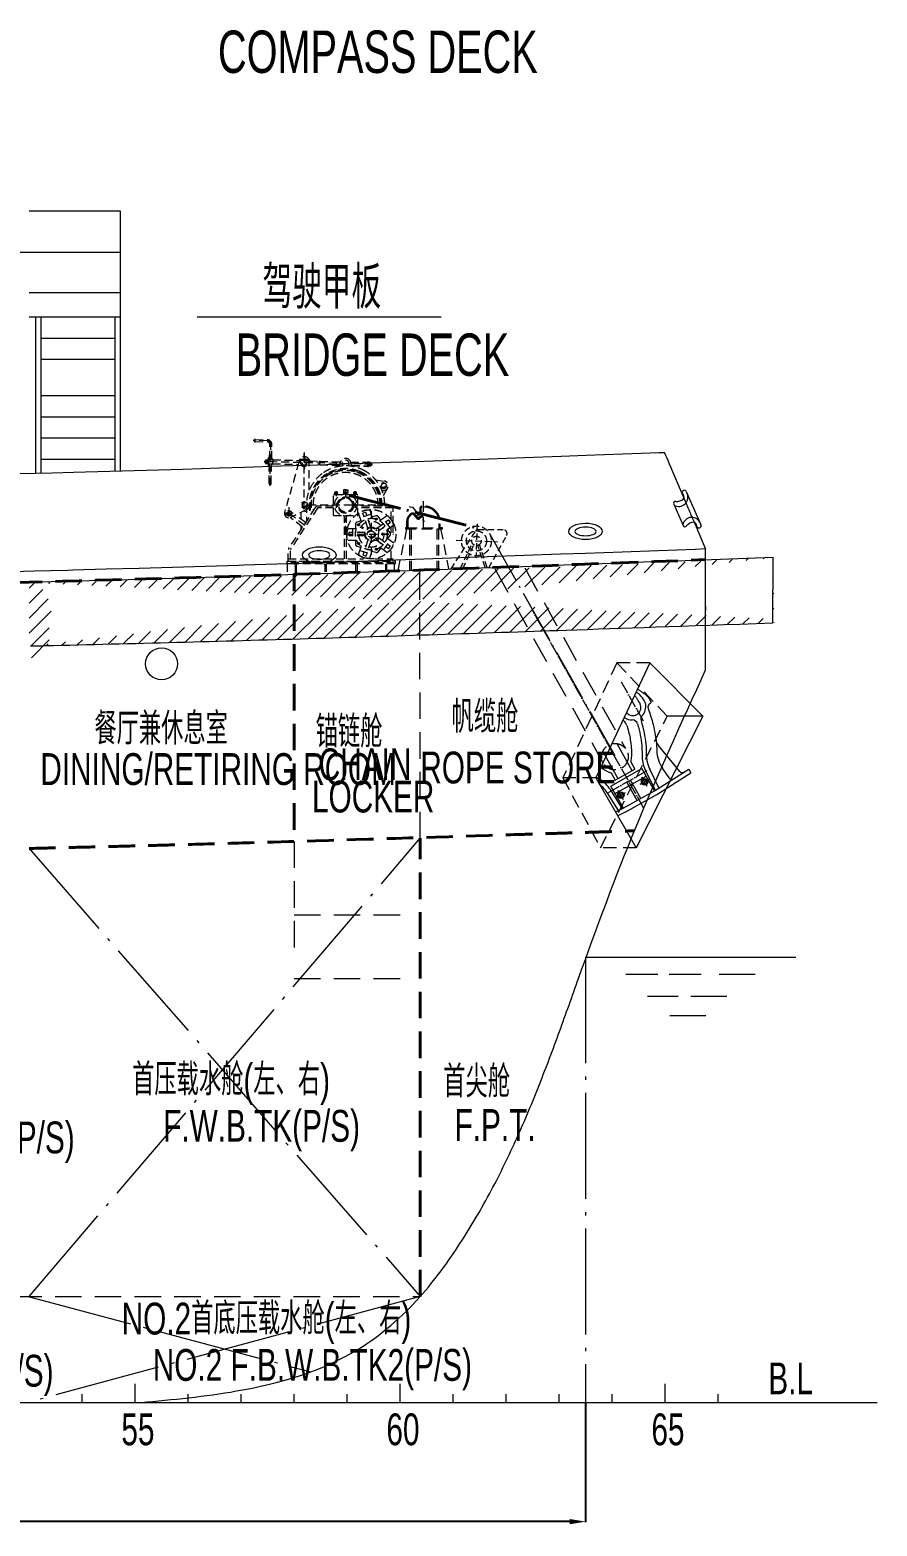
# Model space of a CAD drawing. Extents: x -550205 to -490805, y -239464 to -155364.
# Drawn here: x -510165 to -502173, y -180543 to -166427 of the extents above; entities that cross this region are included whole.
import ezdxf

# ---------------------------------------------------------------- set-up
doc = ezdxf.new("R2010")
doc.units = 0
doc.header["$LTSCALE"] = 500
doc.header["$MEASUREMENT"] = 0
doc.header["$PDMODE"] = 3
for name, pattern in [('ACAD_ISO04W100', [30, 24, -3, 0, -3]), ('点划线 ____ _ ____ _ ____ _ ____ _ ____ _ ____', [2.56, 2, -0.25, 0.06, -0.25]), ('虚线 __ __ __ __ __ __ __ __ __ __ __ __ __ _', [0.75, 0.5, -0.25])]:
    doc.linetypes.add(name, pattern=pattern)
doc.layers.get('0').update_dxf_attribs({"linetype": 'CONTINUOUS', "lineweight": 20})
doc.layers.get('Defpoints').update_dxf_attribs({"linetype": 'CONTINUOUS', "lineweight": 20})
for name, color, linetype, lineweight in [('2中心线', 1, 'ACAD_ISO04W100', 15), ('点划线', 5, '点划线 ____ _ ____ _ ____ _ ____ _ ____ _ ____', 20), ('粗点划线', 4, '点划线 ____ _ ____ _ ____ _ ____ _ ____ _ ____', 40), ('粗虚线', 30, '虚线 __ __ __ __ __ __ __ __ __ __ __ __ __ _', 40), ('细实线', 7, 'CONTINUOUS', 20), ('虚线', 1, '虚线 __ __ __ __ __ __ __ __ __ __ __ __ __ _', 20)]:
    doc.layers.add(name, color=color, linetype=linetype, lineweight=lineweight)
doc.styles.add('PC_TEXTSTYLE', font='romans.shx', dxfattribs={"width": 0.8, "bigfont": 'hzfs.shx'})
doc.styles.get("Standard").update_dxf_attribs({"font": 'romans.shx', "width": 1.2, "height": 150, "bigfont": 'gbcbig.shx'})
doc.styles.add('中英混排2', font='romany.shx', dxfattribs={"width": 0.7, "height": 300, "bigfont": 'hztxt.shx'})
doc.dimstyles.new('1111111', dxfattribs={"dimtxt": 75, "dimasz": 100, "dimexe": 50, "dimexo": 50, "dimgap": 30, "dimtad": 1, "dimdec": 0, "dimdsep": 46, "dimtxsty": 'STANDARD', "dimcen": 2.5, "dimadec": 0, "dimazin": 0, "dimtfac": 1, "dimtdec": 0, "dimtmove": 0, "dimatfit": 3, "dimfxl": 1, "dimarcsym": 0})

# ---------------------------------------------------------------- blocks, each defined once
blk = doc.blocks.new('A$C42756EA6')
at = {"color": 0, "lineweight": 20}
for p, q in [((0, 0), (3097, 0)), ((593, -250), (1063, -250)), ((1231, -250), (1702, -250)), ((1968, -250), (2499, -250)), ((912, -573), (1363, -573)), ((1553, -573), (2084, -573)), ((1242, -858), (1773, -858))]:
    blk.add_line(p, q, dxfattribs=at)
blk = doc.blocks.new('35')
at = {"layer": '虚线', "color": 0, "ltscale": 0.3}
for p, q in [((-747, 1160), (-879, 1163)), ((-860, 1145), (-860, 1179)), ((-860, 1172), (-747, 1170)), ((-860, 1152), (-747, 1150)), ((-738, 998), (-739, 928)), ((-735, 998), (-738, 998)), ((-735, 998), (-736, 928)), ((-725, 991), (-723, 1125)), ((-720, 736), (-713, 1124)), ((-705, 990), (-703, 1124)), ((-436, 990), (-437, 954)), ((-436, 980), (-436, 990)), ((-436, 990), (-356, 987)), ((-402, 992), (-402, 989)), ((-402, 992), (-396, 991)), ((-402, 989), (-396, 989)), ((-396, 989), (-401, 989)), ((-400, 994), (-400, 988)), ((-400, 989), (-400, 983)), ((-400, 989), (-400, 982)), ((-398, 998), (-399, 996)), ((-399, 996), (-396, 996)), ((-399, 992), (-399, 989)), ((-398, 514), (-398, 1068)), ((-398, 1050), (-398, 892)), ((-398, 1049), (-398, 891)), ((-398, 998), (-396, 998)), ((-398, 998), (-396, 998)), ((-396, 998), (-398, 949)), ((-393, 998), (-396, 998)), ((-393, 998), (-396, 998)), ((-396, 998), (-396, 982)), ((-396, 998), (-396, 982)), ((-393, 996), (-396, 996)), ((-390, 991), (-396, 991)), ((-390, 989), (-396, 989)), ((-396, 989), (-391, 989)), ((-393, 998), (-393, 996)), ((-393, 991), (-393, 989)), ((-393, 989), (-393, 982)), ((-392, 989), (-390, 989)), ((-392, 989), (-392, 983)), ((-390, 991), (-390, 989)), ((-390, 989), (-390, 989)), ((247, 938), (-776, 963)), ((-767, 974), (-768, 954)), ((-768, 955), (-763, 955)), ((-768, 954), (-763, 954)), ((-767, 974), (-762, 974)), ((-767, 972), (-762, 972)), ((-762, 964), (-763, 951)), ((-762, 964), (-762, 976)), ((-761, 980), (-745, 980)), ((-761, 972), (-745, 971)), ((-761, 955), (-745, 955)), ((-761, 947), (-745, 947)), ((-685, 962), (-746, 963)), ((-743, 979), (-744, 963)), ((-744, 963), (-743, 976)), ((-744, 963), (-739, 966)), ((-744, 963), (-744, 951)), ((-744, 948), (-744, 963)), ((-739, 963), (-744, 960)), ((-739, 948), (-744, 948)), ((-738, 978), (-743, 979)), ((-739, 963), (-738, 978)), ((-739, 963), (-739, 948)), ((-736, 928), (-739, 928)), ((-736, 938), (-735, 988)), ((-736, 938), (-729, 938)), ((-735, 988), (-728, 988)), ((-730, 757), (-726, 935)), ((-710, 757), (-706, 934)), ((-696, 937), (-703, 937)), ((-695, 987), (-702, 987)), ((-695, 987), (-696, 937)), ((-696, 943), (-454, 938)), ((-695, 981), (-443, 975)), ((-449, 954), (-483, 835)), ((-318, 954), (-476, 954)), ((-318, 954), (-476, 954)), ((-443, 976), (-444, 954)), ((-443, 976), (-357, 972)), ((-400, 979), (-436, 980)), ((-436, 980), (-365, 978)), ((-417, 935), (-414, 939)), ((-400, 983), (-401, 979)), ((-400, 988), (-400, 986)), ((-400, 988), (-400, 986)), ((-400, 987), (-400, 986)), ((-400, 982), (-400, 983)), ((-400, 983), (-396, 983)), ((-400, 982), (-396, 982)), ((-400, 982), (-400, 979)), ((-399, 979), (-399, 974)), ((-392, 983), (-396, 983)), ((-393, 982), (-396, 982)), ((-395, 979), (-395, 974)), ((-365, 978), (-394, 979)), ((-393, 987), (-393, 986)), ((-392, 983), (-393, 982)), ((-392, 983), (-393, 979)), ((-393, 982), (-393, 979)), ((-392, 986), (-392, 988)), ((-392, 988), (-392, 986)), ((-374, 940), (-378, 942)), ((-364, 983), (-365, 978)), ((-364, 983), (-365, 978)), ((-356, 982), (-364, 983)), ((-364, 983), (-356, 982)), ((-364, 982), (-356, 981)), ((-356, 987), (-357, 953)), ((-356, 987), (-356, 982)), ((-356, 980), (-348, 980)), ((-350, 695), (-350, 953)), ((-350, 933), (-257, 931)), ((-348, 980), (-349, 953)), ((-348, 971), (-256, 969)), ((-257, 931), (-256, 950)), ((-250, 936), (-257, 936)), ((-256, 969), (-256, 950)), ((-249, 964), (-256, 964)), ((-249, 968), (-250, 953)), ((-250, 932), (-250, 953)), ((-250, 935), (-64, 931)), ((-250, 932), (-65, 927)), ((-249, 968), (-54, 963)), ((-249, 964), (-55, 960)), ((-67, 919), (-56, 959)), ((40, 961), (201, 957)), ((52, 919), (41, 959)), ((41, 957), (200, 953)), ((50, 928), (200, 924)), ((51, 925), (200, 921)), ((201, 962), (200, 916)), ((208, 916), (200, 916)), ((209, 962), (201, 962)), ((206, 939), (215, 939)), ((208, 916), (209, 962)), ((208, 939), (209, 954)), ((213, 939), (208, 942)), ((208, 939), (208, 923)), ((208, 939), (213, 936)), ((208, 923), (213, 923)), ((209, 954), (214, 954)), ((214, 954), (213, 939)), ((213, 939), (213, 951)), ((213, 939), (213, 926)), ((213, 923), (213, 939)), ((230, 930), (214, 930)), ((230, 922), (214, 922)), ((231, 955), (215, 955)), ((231, 946), (215, 947)), ((232, 938), (232, 951)), ((238, 948), (232, 948)), ((238, 947), (232, 947)), ((232, 938), (232, 926)), ((238, 929), (232, 930)), ((238, 928), (232, 928)), ((238, 948), (238, 928)), ((-483, 835), (-583, 488)), ((277, 791), (355, 780)), ((332, 722), (335, 724)), ((344, 757), (345, 753)), ((346, 757), (346, 753)), ((349, 717), (349, 717)), ((352, 757), (351, 753)), ((351, 645), (389, 715)), ((354, 757), (353, 753)), ((368, 726), (365, 728)), ((-404, 576), (-403, 571)), ((-401, 577), (-401, 572)), ((-394, 577), (-395, 572)), ((-391, 576), (-392, 571)), ((-122, 654), (107, 654)), ((-122, 454), (-122, 654)), ((-112, 656), (-112, 654)), ((-98, 656), (-112, 656)), ((-112, 656), (-112, 654)), ((-98, 656), (-112, 656)), ((-98, 656), (-112, 656)), ((-98, 656), (-112, 656)), ((-112, 656), (-112, 654)), ((-112, 656), (-112, 654)), ((-112, 654), (-98, 654)), ((-112, 654), (-98, 654)), ((-112, 654), (-98, 654)), ((-112, 654), (-98, 654)), ((-110, 661), (-110, 674)), ((-110, 661), (-110, 674)), ((-109, 660), (-109, 656)), ((-109, 660), (-109, 656)), ((-98, 660), (-109, 660)), ((-109, 660), (-109, 656)), ((-98, 660), (-109, 660)), ((-109, 660), (-109, 656)), ((-98, 660), (-109, 660)), ((-98, 660), (-109, 660)), ((-109, 656), (-98, 656)), ((-109, 656), (-98, 656)), ((-109, 656), (-98, 656)), ((-109, 656), (-98, 656)), ((-98, 675), (-107, 675)), ((-98, 660), (-107, 660)), ((-98, 660), (-107, 660)), ((-98, 675), (-106, 675)), ((-106, 656), (-106, 654)), ((-106, 656), (-106, 654)), ((-106, 656), (-106, 654)), ((-106, 656), (-106, 654)), ((-104, 679), (-105, 677)), ((-104, 679), (-105, 677)), ((-105, 675), (-105, 677)), ((-90, 677), (-105, 677)), ((-105, 675), (-105, 677)), ((-90, 677), (-105, 677)), ((-104, 675), (-104, 679)), ((-104, 675), (-104, 679)), ((-104, 679), (-91, 679)), ((-104, 679), (-91, 679)), ((-104, 661), (-104, 674)), ((-104, 661), (-104, 674)), ((-98, 660), (-100, 656)), ((-98, 660), (-100, 656)), ((-98, 660), (-100, 656)), ((-98, 660), (-100, 656)), ((-98, 686), (-98, 639)), ((-98, 675), (-88, 675)), ((-98, 675), (-88, 675)), ((-98, 662), (-98, 655)), ((-98, 662), (-98, 655)), ((-98, 662), (-98, 655)), ((-98, 662), (-98, 655)), ((-98, 656), (-95, 660)), ((-98, 656), (-95, 660)), ((-98, 660), (-86, 660)), ((-98, 656), (-95, 660)), ((-98, 660), (-86, 660)), ((-98, 656), (-95, 660)), ((-98, 660), (-88, 660)), ((-98, 660), (-88, 660)), ((-98, 660), (-86, 660)), ((-98, 660), (-86, 660)), ((-98, 658), (-98, 653)), ((-98, 658), (-98, 653)), ((-98, 658), (-98, 653)), ((-98, 658), (-98, 653)), ((-98, 656), (-83, 656)), ((-98, 656), (-83, 656)), ((-86, 656), (-98, 656)), ((-86, 656), (-98, 656)), ((-86, 656), (-98, 656)), ((-86, 656), (-98, 656)), ((-98, 656), (-83, 656)), ((-98, 656), (-83, 656)), ((-83, 654), (-98, 654)), ((-83, 654), (-98, 654)), ((-83, 654), (-98, 654)), ((-83, 654), (-98, 654)), ((-98, 574), (-98, 527)), ((-91, 679), (-90, 677)), ((-91, 675), (-91, 679)), ((-91, 679), (-90, 677)), ((-91, 675), (-91, 679)), ((-91, 661), (-91, 674)), ((-91, 661), (-91, 674)), ((-90, 675), (-90, 677)), ((-90, 675), (-90, 677)), ((-89, 656), (-89, 654)), ((-89, 656), (-89, 654)), ((-89, 656), (-89, 654)), ((-89, 656), (-89, 654)), ((-86, 660), (-86, 656)), ((-86, 660), (-86, 656)), ((-86, 660), (-86, 656)), ((-86, 660), (-86, 656)), ((-85, 661), (-85, 674)), ((-85, 661), (-85, 674)), ((-83, 656), (-83, 654)), ((-83, 656), (-83, 654)), ((-83, 656), (-83, 654)), ((-83, 656), (-83, 654)), ((-8, 697), (-27, 697)), ((-27, 697), (-27, 671)), ((-8, 697), (-27, 697)), ((-27, 697), (-27, 671)), ((-8, 693), (-27, 693)), ((-8, 693), (-27, 693)), ((-8, 676), (-27, 676)), ((-8, 676), (-27, 676)), ((-27, 671), (-16, 664)), ((-8, 671), (-27, 671)), ((-27, 671), (-16, 664)), ((-8, 671), (-27, 671)), ((-16, 664), (-16, 654)), ((-8, 664), (-16, 664)), ((-16, 664), (-16, 654)), ((-8, 664), (-16, 664)), ((-8, 704), (-8, 630)), ((-8, 704), (-8, 630)), ((-8, 697), (12, 697)), ((-8, 697), (12, 697)), ((-8, 697), (12, 697)), ((-8, 697), (12, 697)), ((-8, 693), (12, 693)), ((-8, 693), (12, 693)), ((-8, 693), (12, 693)), ((-8, 693), (12, 693)), ((-8, 676), (12, 676)), ((-8, 676), (12, 676)), ((-8, 671), (12, 671)), ((-8, 671), (12, 671)), ((-8, 664), (1, 664)), ((-8, 664), (1, 664)), ((12, 671), (1, 664)), ((12, 671), (1, 664)), ((1, 664), (1, 654)), ((1, 664), (1, 654)), ((12, 697), (12, 671)), ((12, 697), (12, 671)), ((68, 656), (68, 654)), ((82, 656), (68, 656)), ((68, 656), (68, 654)), ((82, 656), (68, 656)), ((82, 656), (68, 656)), ((82, 656), (68, 656)), ((68, 656), (68, 654)), ((68, 656), (68, 654)), ((68, 654), (82, 654)), ((68, 654), (82, 654)), ((68, 654), (82, 654)), ((68, 654), (82, 654)), ((70, 661), (70, 674)), ((70, 661), (70, 674)), ((71, 660), (71, 656)), ((71, 660), (71, 656)), ((82, 660), (71, 660)), ((71, 660), (71, 656)), ((82, 660), (71, 660)), ((71, 660), (71, 656)), ((82, 660), (71, 660)), ((82, 660), (71, 660)), ((71, 656), (82, 656)), ((71, 656), (82, 656)), ((71, 656), (82, 656)), ((71, 656), (82, 656)), ((82, 675), (73, 675)), ((82, 675), (73, 675)), ((82, 660), (73, 660)), ((82, 660), (73, 660)), ((74, 656), (74, 654)), ((74, 656), (74, 654)), ((74, 656), (74, 654)), ((74, 656), (74, 654)), ((76, 679), (75, 677)), ((76, 679), (75, 677)), ((75, 675), (75, 677)), ((75, 677), (90, 677)), ((75, 675), (75, 677)), ((75, 677), (90, 677)), ((89, 679), (76, 679)), ((89, 679), (76, 679)), ((76, 675), (76, 679)), ((76, 675), (76, 679)), ((76, 661), (76, 674)), ((76, 661), (76, 674)), ((82, 656), (80, 660)), ((82, 656), (80, 660)), ((82, 656), (80, 660)), ((82, 656), (80, 660)), ((82, 675), (92, 675)), ((82, 675), (91, 675)), ((82, 662), (82, 655)), ((82, 662), (82, 655)), ((82, 662), (82, 655)), ((82, 662), (82, 655)), ((82, 660), (85, 656)), ((82, 660), (85, 656)), ((82, 660), (94, 660)), ((82, 660), (85, 656)), ((82, 660), (94, 660)), ((82, 660), (85, 656)), ((82, 660), (94, 660)), ((82, 660), (94, 660)), ((82, 660), (92, 660)), ((82, 660), (92, 660)), ((82, 658), (82, 653)), ((82, 658), (82, 653)), ((82, 658), (82, 653)), ((82, 658), (82, 653)), ((94, 656), (82, 656)), ((94, 656), (82, 656)), ((82, 656), (97, 656)), ((82, 656), (97, 656)), ((94, 656), (82, 656)), ((94, 656), (82, 656)), ((82, 656), (97, 656)), ((82, 656), (97, 656)), ((97, 654), (82, 654)), ((97, 654), (82, 654)), ((97, 654), (82, 654)), ((97, 654), (82, 654)), ((82, 686), (82, 639)), ((82, 574), (82, 527)), ((89, 675), (89, 679)), ((89, 679), (90, 677)), ((89, 675), (89, 679)), ((89, 679), (90, 677)), ((89, 661), (89, 674)), ((89, 661), (89, 674)), ((90, 675), (90, 677)), ((90, 675), (90, 677)), ((91, 656), (91, 654)), ((91, 656), (91, 654)), ((91, 656), (91, 654)), ((91, 656), (91, 654)), ((94, 660), (94, 656)), ((94, 660), (94, 656)), ((94, 660), (94, 656)), ((94, 660), (94, 656)), ((95, 661), (95, 674)), ((95, 661), (95, 674)), ((97, 656), (97, 654)), ((97, 656), (97, 654)), ((97, 656), (97, 654)), ((97, 656), (97, 654)), ((107, 454), (107, 654)), ((-501, 476), (-590, 476)), ((-559, 466), (-555, 469)), ((-548, 494), (-547, 490)), ((-546, 494), (-545, 490)), ((-543, 533), (-543, 423)), ((-294, 531), (-543, 150)), ((-392, 361), (-543, 476)), ((-543, 461), (-543, 462)), ((-539, 494), (-540, 490)), ((-537, 494), (-538, 490)), ((-414, 346), (-531, 436)), ((-523, 470), (-529, 473)), ((-274, 525), (-526, 140)), ((-376, 511), (-524, 439)), ((-387, 388), (-480, 460)), ((-428, 420), (-428, 486)), ((-417, 540), (-413, 545)), ((-378, 489), (-407, 496)), ((389, 554), (-403, 554)), ((-374, 544), (-380, 549)), ((-378, 554), (-378, 403)), ((-122, 544), (-269, 544)), ((-122, 529), (-265, 529)), ((-120, 559), (-122, 557)), ((-122, 454), (107, 454)), ((-114, 559), (-120, 559)), ((-114, 559), (-112, 557)), ((-112, 554), (-112, 557)), ((-72, 554), (-112, 554)), ((-18, 48), (-18, 454)), ((-8, 283), (-8, 433)), ((-8, 283), (-8, 433)), ((2, 48), (2, 454)), ((98, 554), (58, 554)), ((100, 559), (98, 557)), ((98, 554), (98, 557)), ((100, 559), (106, 559)), ((106, 559), (107, 557)), ((442, 544), (107, 544)), ((442, 529), (107, 529)), ((115, 471), (150, 365)), ((232, 467), (128, 433)), ((184, 485), (156, 476)), ((202, 335), (156, 476)), ((230, 344), (184, 485)), ((220, 505), (255, 398)), ((235, 498), (235, 261)), ((235, 498), (235, 61)), ((278, 451), (241, 439)), ((278, 409), (285, 433)), ((381, 453), (290, 387)), ((325, 412), (302, 443)), ((413, 340), (349, 429)), ((362, 554), (362, 544)), ((422, 417), (422, 529)), ((442, 377), (442, 544)), ((-428, 326), (-428, 357)), ((16, 334), (128, 334)), ((172, 294), (24, 294)), ((24, 294), (24, 264)), ((56, 334), (56, 224)), ((85, 372), (85, 334)), ((137, 405), (101, 393)), ((125, 359), (105, 374)), ((146, 344), (158, 336)), ((148, 334), (156, 345)), ((267, 336), (303, 336)), ((288, 336), (398, 416)), ((303, 310), (416, 391)), ((303, 336), (303, 285)), ((303, 285), (303, 285)), ((339, 286), (339, 272)), ((446, 364), (355, 298)), ((412, 292), (389, 323)), ((416, 391), (398, 416)), ((422, 291), (422, 347)), ((442, 292), (442, 362)), ((-11, 279), (276, 279)), ((-11, 279), (443, 279)), ((16, 224), (128, 224)), ((172, 264), (24, 264)), ((85, 224), (85, 186)), ((101, 165), (137, 153)), ((125, 199), (105, 184)), ((115, 87), (150, 194)), ((202, 224), (156, 83)), ((230, 214), (184, 73)), ((220, 53), (255, 160)), ((267, 222), (303, 222)), ((278, 149), (285, 125)), ((288, 222), (398, 143)), ((381, 105), (290, 171)), ((299, 281), (299, 279)), ((299, 278), (299, 279)), ((302, 116), (325, 146)), ((303, 222), (303, 274)), ((303, 274), (303, 274)), ((303, 248), (416, 167)), ((346, 279), (332, 279)), ((349, 129), (413, 218)), ((446, 194), (355, 260)), ((372, 279), (397, 279)), ((389, 235), (412, 266)), ((398, 143), (416, 167)), ((442, 174), (442, 181)), ((-558, 23), (463, 23)), ((-558, 0), (-558, 23)), ((452, 13), (-558, 13)), ((-558, 13), (-558, 0)), ((-558, 0), (-558, -104)), ((-496, 0), (-558, 0)), ((-496, 0), (-558, 0)), ((-548, 33), (-557, 23)), ((-548, 23), (-548, 134)), ((-548, 48), (160, 48)), ((-548, 23), (171, 23)), ((-528, 48), (-528, 134)), ((0, 0), (-458, 0)), ((-398, 13), (-398, 0)), ((-212, 0), (-205, -8)), ((-205, 0), (-205, -88)), ((-190, 0), (-190, -88)), ((-182, 0), (-190, -8)), ((463, 0), (0, 0)), ((78, 0), (85, -8)), ((85, 0), (85, -76)), ((100, 0), (100, -75)), ((107, 0), (100, -8)), ((128, 125), (232, 91)), ((156, 83), (184, 73)), ((241, 119), (278, 108)), ((268, 48), (442, 48)), ((368, 0), (368, -64)), ((377, 0), (377, -63)), ((422, 48), (422, 141)), ((442, 23), (442, 48)), ((452, 0), (452, -60)), ((463, 0), (463, 24)), ((-482, -15), (-482, -101)), ((-474, -15), (-474, -100))]:
    blk.add_line(p, q, dxfattribs=at)
for centre, radius in [((349, 736), 28), ((349, 736), 18), ((-398, 554), 30.3), ((-398, 554), 18), ((-7, 554), 105), ((-8, 554), 77.5), ((-8, 554), 70), ((-8, 554), 65), ((-543, 476), 25.9), ((-543, 476), 14.4), ((235, 279), 232), ((235, 279), 150), ((282, 422), 8.5), ((282, 422), 6), ((114, 367), 8.5), ((114, 367), 6), ((152, 340), 4.8), ((235, 279), 38.1), ((235, 279), 30.4), ((339, 279), 4.8), ((385, 279), 8.5), ((385, 279), 6), ((114, 191), 8.5), ((114, 191), 6), ((282, 136), 8.5), ((282, 136), 6)]:
    blk.add_circle(centre, radius, dxfattribs=at)
for centre, radius, start, end in [((-860, 1162), 10, 88.9, 268.9), ((-748, 1125), 45, 358.9, 88.9), ((-748, 1125), 35, 358.9, 88.9), ((-748, 1125), 25, 358.9, 88.9), ((-728, 991), 3, 268.9, 358.9), ((-702, 990), 3, 178.9, 268.9), ((-396, 957), 52.3, 26.0525, 159.1062), ((-396, 996), 3.3, 166.1467, 200.2507), ((-402, 993), 3.3, 326.4905, 20.2507), ((-396, 996), 3.3, 335.3595, 9.4634), ((-390, 993), 3.3, 155.3595, 209.1196), ((-8, 944), 50.2, 16.8259, 163.1741), ((-756, 951), 6.75, 140.9825, 216.2006), ((-755, 976), 6.75, 140.9825, 216.2006), ((-737, 963), 24.9, 159.2667, 197.9163), ((-750, 976), 6.75, 320.9825, 36.2006), ((-768, 964), 24.9, 339.2667, 17.9163), ((-751, 951), 6.75, 320.9825, 36.2006), ((-717, 882), 59.2, 69.1683, 108.6317), ((-714, 1043), 59.2, 249.1683, 288.6317), ((-729, 935), 3, 358.9, 88.9), ((-703, 934), 3, 88.9, 178.9), ((-397, 954), 36, 178.5649, 358.5586), ((-397, 954), 22.5, 178.5667, 358.5567), ((-397, 955), 27.6, 225.1192, 260.4059), ((-401, 931), 3.94, 260.4059, 0), ((-393, 931), 3.94, 180, 279.5941), ((-397, 955), 27.6, 279.5941, 326.902), ((-8, 554), 370, 126.892, 180), ((-8, 554), 344, 120.2681, 195.6023), ((-8, 554), 336, 117.848, 194.3979), ((-8, 554), 326, 112.1309, 192.773), ((-8, 554), 307, 358.1334, 189.2407), ((-8, 554), 370, 60.1104, 126.892), ((-8, 554), 344, 67.0623, 119.6009), ((-8, 554), 336, 70.3315, 116.6616), ((-8, 554), 326, 74.8622, 110.7888), ((-8, 944), 32.5, 320.1133, 219.8867), ((-8, 554), 326, 358.2422, 74.9431), ((-8, 554), 336, 358.2945, 70.3315), ((-8, 554), 344, 358.3342, 67.0623), ((-8, 554), 370, 0, 60.1104), ((220, 951), 6.75, 141.1343, 216.3524), ((238, 938), 24.9, 159.4185, 198.0682), ((220, 926), 6.75, 141.1343, 216.3524), ((207, 939), 24.9, 339.4185, 18.0682), ((225, 926), 6.75, 321.1343, 36.3524), ((225, 951), 6.75, 321.1343, 36.3524), ((-720, 757), 10, 178.9, 358.9), ((349, 735), 21.5, 218.3926, 260.6693), ((349, 736), 45, 252.7399, 82.1326), ((349, 757), 5.1, 0, 180), ((346, 717), 3, 260.6693, 0), ((349, 757), 3.19, 358.8652, 181.1348), ((352, 717), 3, 180, 279.3307), ((349, 735), 21.5, 279.3307, 334.9434), ((-398, 576), 6.3, 0, 180), ((-398, 577), 3.94, 358.8652, 181.1348), ((-107, 670), 5.25, 52.3909, 127.6091), ((-107, 666), 5.25, 232.3909, 307.6091), ((-107, 666), 5.25, 232.3909, 307.6091), ((-98, 656), 19.4, 70.6752, 109.3248), ((-98, 656), 19.4, 70.6752, 109.3248), ((-98, 680), 19.4, 250.6752, 289.3248), ((-98, 680), 19.4, 250.6752, 289.3248), ((-88, 670), 5.25, 52.3909, 127.6091), ((-88, 670), 5.25, 52.3909, 127.6091), ((-88, 666), 5.25, 232.3909, 307.6091), ((-88, 666), 5.25, 232.3909, 307.6091), ((73, 670), 5.25, 52.3909, 127.6091), ((73, 670), 5.25, 52.3909, 127.6091), ((73, 666), 5.25, 232.3909, 307.6091), ((73, 666), 5.25, 232.3909, 307.6091), ((82, 656), 19.4, 70.6752, 109.3248), ((82, 656), 19.4, 70.6752, 109.3248), ((82, 680), 19.4, 250.6752, 289.3248), ((82, 680), 19.4, 250.6752, 289.3248), ((92, 670), 5.25, 52.3909, 127.6091), ((92, 666), 5.25, 232.3909, 307.6091), ((92, 666), 5.25, 232.3909, 307.6091), ((-543, 476), 42, 163.9498, 296.154), ((-543, 479), 21.5, 218.3926, 260.6693), ((-543, 494), 5.1, 0, 180), ((-543, 494), 3.19, 358.8652, 181.1348), ((-546, 461), 3, 260.6693, 0), ((-540, 461), 3, 180, 279.3307), ((-543, 479), 21.5, 279.3307, 334.9434), ((-398, 559), 27.6, 225.1192, 260.4059), ((-401, 536), 3.94, 260.4059, 0), ((-394, 536), 3.94, 180, 279.5941), ((-398, 559), 27.6, 279.5941, 326.902), ((-398, 554), 48, 296.154, 0), ((-269, 514), 30, 90, 146.7779), ((-265, 519), 10, 90, 146.7779), ((202, 381), 125, 81.9927, 134.0074), ((284, 430), 22, 36, 108), ((322, 342), 125, 9.9927, 62.0074), ((128, 279), 125, 153.9927, 206.0074), ((107, 372), 22, 108, 180), ((235, 279), 121, 115.129, 172.871), ((152, 340), 6, 36.8973, 343.8552), ((235, 279), 65, 61.0905, 298.9095), ((235, 279), 58.5, 62.294, 297.706), ((235, 279), 121, 43.129, 100.871), ((264, 334), 3.63, 254.4881, 26.3256), ((303, 281), 4, 90, 179.6676), ((339, 279), 6, 252.8973, 199.8552), ((235, 279), 121, 331.129, 28.871), ((394, 279), 22, 324, 36), ((-517, 134), 30, 146.7779, 180), ((107, 186), 22, 180, 252), ((235, 279), 121, 187.129, 244.871), ((235, 279), 121, 259.129, 316.871), ((264, 224), 3.63, 333.6744, 105.5119), ((303, 278), 4, 180.3324, 270), ((322, 216), 125, 297.9927, 350.0074), ((-517, 134), 10, 146.7779, 180), ((-496, -15), 15, 0, 90), ((-458, -15), 15, 90, 180), ((202, 177), 125, 225.9927, 278.0074), ((284, 129), 22, 252, 324)]:
    blk.add_arc(centre, radius, start, end, dxfattribs=at)
at = {"layer": '虚线', "color": 0, "ltscale": 0.3, "style": 'PC_TEXTSTYLE', "width": 0.667}
for s, p in [('A', (291, 313)), ('B', (291, 234))]:
    blk.add_text(s, height=15, rotation=90, dxfattribs=at).set_placement(p)
blk = doc.blocks.new('aaaa')
at = {"layer": '虚线', "color": 4, "ltscale": 0.3}
for p, q in [((0, 200), (0, -200)), ((-286, -340), (-11, 121)), ((-240, 0), (249, 0)), ((16, 134), (308, 145)), ((159, -310), (352, 75)), ((-178, -333), (-47, -31)), ((-147, -332), (-31, -46)), ((115, -310), (19, -52)), ((138, -310), (38, -40))]:
    blk.add_line(p, q, dxfattribs=at)
for radius in [176, 119, 55.3]:
    blk.add_circle((0, 0), radius, dxfattribs=at)
for centre, radius, start, end in [((20, 91), 43.6, 95.0828, 139.8965), ((309, 97), 48.1, 333.3264, 92.1437)]:
    blk.add_arc(centre, radius, start, end, dxfattribs=at)
blk = doc.blocks.new('74')
at = {"layer": '虚线', "color": 4, "ltscale": 0.5}
for p, q in [((-156, 239), (-157, 250)), ((-127, 242), (-156, 239)), ((-127, 242), (13, 72)), ((-42, 227), (-41, 196)), ((-36, 180), (-20, 160)), ((-30, 227), (-30, 196)), ((-27, 187), (-12, 167)), ((0, 314), (0, -24)), ((-183, 0), (-211, 0)), ((-211, 0), (-209, -14)), ((-196, 80), (-196, 0)), ((-196, 0), (195, 0)), ((-184, 80), (-184, 0)), ((-115, 155), (-80, 112)), ((-106, 162), (-71, 119)), ((-74, 132), (-66, 123)), ((-47, 168), (-72, 148)), ((-26, 140), (-51, 121)), ((-26, 141), (-50, 121)), ((-26, 141), (-50, 121)), ((-23, 136), (-47, 117)), ((-16, 127), (-40, 108)), ((-32, 166), (-24, 157)), ((227, 0), (195, 0)), ((227, -14), (227, 0)), ((-196, -16), (-302, -511)), ((-209, -14), (227, -14)), ((-162, -14), (-162, -507)), ((-144, -14), (-144, -507)), ((161, -14), (161, -493)), ((180, -14), (180, -492)), ((204, -14), (299, -482))]:
    blk.add_line(p, q, dxfattribs=at)
for centre, radius, start, end in [((-15, 227), 26.1, 93.2234, 180), ((-15, 196), 26.1, 180, 219.4045), ((-15, 227), 14.7, 93.2234, 180), ((-15, 196), 14.7, 180, 219.4045), ((10, 70), 185, 44.9509, 98.3535), ((10, 70), 174, 48.9061, 98.6634), ((-86, 72), 110, 120.9861, 175.7729), ((-87, 73), 97.1, 119.7898, 175.7029), ((-127, 146), 26.1, 39.4045, 128.4706), ((-127, 146), 14.7, 39.4045, 128.4706), ((-58, 130), 28.4, 219.4045, 308.4706), ((-65, 139), 11.3, 128.4706, 219.2459), ((-58, 130), 17, 219.4045, 308.4706), ((-57, 130), 11.3, 219.2459, 308.4706), ((-40, 159), 11.3, 38.5532, 128.4706), ((-33, 150), 11.3, 308.4706, 38.5532), ((-33, 149), 17, 308.4706, 39.4045), ((-33, 149), 28.4, 308.4706, 39.4045)]:
    blk.add_arc(centre, radius, start, end, dxfattribs=at)
for points, knots in [([(139, 187), (132, 194), (117, 208), (151, 176), (163, 155), (179, 117), (185, 83), (184, 42), (184, 16), (184, 0)], [0, 0, 0, 0, 20.231439, 40.462878, 87.935806, 116.22674, 159.825252, 191.13481, 238.332241, 238.332241, 238.332241, 238.332241]), ([(154, 187), (148, 193), (132, 211), (165, 175), (176, 154), (187, 126), (193, 101), (196, 77), (196, 52), (196, 26), (195, 9), (195, 0)], [0, 0, 0, 0, 19.1317, 48.86627, 78.60084, 110.32026, 133.064432, 155.808604, 183.083662, 208.70527, 234.339925, 234.339925, 234.339925, 234.339925])]:
    blk.add_open_spline(points, degree=3, knots=knots, dxfattribs=at)
blk = doc.blocks.new('A$C30530412')
at = {"color": 0, "lineweight": 20}
for p, q in [((-152, -159), (152, 159)), ((189, 124), (161, 94)), ((187, 160), (188, 159)), ((-115, -195), (-87, -165)), ((48, -239), (241, -37)), ((-151, -194), (-150, -195))]:
    blk.add_line(p, q, dxfattribs=at)
for centre, radius, start, end in [((212, 64), 110, 131.3852, 281.5924), ((170, 142), 25, 46.326, 136.326), ((179, 77), 25, 136.326, 203.3892), ((256, 110), 110, 203.3892, 255.5744), ((171, 141), 25, 316.326, 46.326), ((223, -20), 25, 316.326, 75.5744), ((-134, -176), 25, 136.326, 226.326), ((-54, -215), 110, 351.0595, 141.2667), ((-68, -182), 25, 69.2627, 136.326), ((-98, -261), 110, 17.0775, 69.2627), ((-133, -177), 25, 226.326, 316.326), ((30, -222), 25, 197.0775, 316.326)]:
    blk.add_arc(centre, radius, start, end, dxfattribs=at)
blk = doc.blocks.new('*D161')
at = {"layer": 'Defpoints', "color": 0, "linetype": 'ByBlock', "transparency": 16777216}
for p in [(-537173, -179377), (-504923, -179377), (-537173, -180501)]:
    blk.add_point(p, dxfattribs=at)
at = {"layer": '虚线', "color": 0, "linetype": 'ByBlock', "lineweight": -2, "transparency": 16777216}
for p, q in [((-537173, -179382), (-537173, -180506)), ((-504923, -179382), (-504923, -180506)), ((-505073, -180501), (-537023, -180501))]:
    blk.add_line(p, q, dxfattribs=at)
at = {"layer": '虚线', "color": 0, "linetype": 'ByBlock', "transparency": 16777216}
for points in [[(-537023, -180476), (-537023, -180526), (-537173, -180501)], [(-505073, -180476), (-505073, -180526), (-504923, -180501)]]:
    blk.add_solid(points, dxfattribs=at)
at = {"layer": '虚线', "color": 0, "linetype": 'ByBlock', "transparency": 16777216, "insert": (-521003, -180346), "char_height": 300, "attachment_point": 5, "style": '中英混排2'}
blk.add_mtext('32250', dxfattribs=at)

msp = doc.modelspace()

# ---------------------------------------------------------------- hatches: boundary and pattern name
h = msp.add_hatch()
h.set_pattern_fill('ANSI31', color=256, scale=800, style=0)
h.set_pattern_definition([(45, (142486.12, -12029.5), (-70.710678, 70.710678), [])])
edge = h.paths.add_edge_path()
edge.add_spline(control_points=[(-510158.9, -172239.1), (-510112.4, -172238), (-509239.1, -172217.1), (-507555, -172172.3), (-505377.7, -172099.1), (-504027, -172052), (-503142.9, -172021.4)], knot_values=[12515.2643306, 12515.2643306, 12515.2643306, 12515.2643306, 12654.8209645, 15135.8999775, 17569.2214649, 19190.4457898, 19190.4457898, 19190.4457898, 19190.4457898], degree=3, periodic=0)
edge.add_line((-503154.6, -171425.6), (-503154.6, -171984))
edge.add_spline(control_points=[(-510173.1, -171639.4), (-510121.9, -171638.2), (-509243.8, -171617.3), (-507555, -171572.3), (-505376, -171499), (-504023.6, -171451.9), (-503141.2, -171401.6)], knot_values=[12501.0275182, 12501.0275182, 12501.0275182, 12501.0275182, 12654.8209645, 15135.8999775, 17569.2214649, 19195.5700679, 19195.5700679, 19195.5700679, 19195.5700679], degree=3, periodic=0)
h.paths.add_polyline_path([(-510173.1, -171639.4), (-510173.1, -172238.4), (-510158.9, -172239.1), (-510139.2, -172237.2), (-510119.7, -172232.4), (-510100.7, -172224.8), (-510082.3, -172214.4), (-510064.7, -172201.4), (-510048, -172185.9), (-510032.6, -172168), (-510018.4, -172147.9), (-510005.6, -172125.8), (-509994.4, -172101.8), (-509984.8, -172076.4), (-509977, -172049.6), (-509970.9, -172021.7), (-509966.8, -171993.1), (-509964.6, -171963.9), (-509964.3, -171934.5), (-509966, -171905.1), (-509969.6, -171876.1), (-509975.1, -171847.6), (-509982.4, -171820.1), (-509991.5, -171793.7), (-510002.3, -171768.7), (-510014.6, -171745.3), (-510028.4, -171723.9), (-510043.6, -171704.4), (-510059.9, -171687.3), (-510077.2, -171672.6), (-510095.4, -171660.4), (-510114.3, -171650.9), (-510133.6, -171644.2), (-510153.3, -171640.4)])

# ---------------------------------------------------------------- linework, layer by layer
for p, q in [((-510173.1, -168134.3), (-509313.1, -168134.3)), ((-509313.1, -168134.3), (-509313.1, -170586.8)), ((-518173.1, -168524.3), (-509313.1, -168524.3)), ((-510173.1, -168904.3), (-509313.1, -168904.3)), ((-510173.1, -169134.3), (-509313.1, -169134.3)), ((-510113.1, -169134.3), (-510113.1, -170606.6)), ((-510063.1, -169134.3), (-510063.1, -170606.6)), ((-509363.1, -169134.3), (-509363.1, -170586.8)), ((-508586.2, -169134.3), (-506284.8, -169134.3)), ((-510063.1, -169334.3), (-509363.1, -169334.3)), ((-510063.1, -169534.3), (-509363.1, -169534.3)), ((-510063.1, -169876.6), (-509363.1, -169876.6)), ((-510063.1, -170076.6), (-509363.1, -170076.6)), ((-510063.1, -170276.6), (-509363.1, -170276.6)), ((-510063.1, -170476.6), (-509363.1, -170476.6)), ((-509984.8, -172181.7), (-510150.7, -172350.3)), ((-509173.1, -179376.7), (-509173.1, -179200)), ((-506673.1, -179376.7), (-506673.1, -179200)), ((-504173.1, -179376.7), (-504173.1, -179200)), ((-540598.1, -179376.7), (-502173.1, -179376.7)), ((-509673.1, -179376.7), (-509673.1, -179297.2)), ((-508673.1, -179376.7), (-508673.1, -179297.2)), ((-508173.1, -179376.7), (-508173.1, -179297.2)), ((-507673.1, -179376.7), (-507673.1, -179297.2)), ((-507173.1, -179376.7), (-507173.1, -179297.2)), ((-506173.1, -179376.7), (-506173.1, -179297.2)), ((-505673.1, -179376.7), (-505673.1, -179297.2)), ((-505173.1, -179376.7), (-505173.1, -179297.2)), ((-504673.1, -179376.7), (-504673.1, -179297.2)), ((-503673.1, -179376.7), (-503673.1, -179297.2))]:
    msp.add_line(p, q)
msp.add_lwpolyline([(-510265.8, -170612.7), (-509952.8, -170604.3), (-509754.1, -170599), (-509409.8, -170589.5), (-509065.5, -170579.8), (-508721.1, -170569.8), (-508376.8, -170559.4), (-508141.6, -170552.1), (-507797.3, -170541.2), (-507453.1, -170529.8), (-507108.8, -170518.2), (-506764.5, -170506.3), (-506529.1, -170498), (-506184.9, -170485.8), (-505840.6, -170473.4), (-505496.4, -170460.9), (-505152.1, -170448.3), (-504916.6, -170439.7), (-504572.4, -170427.1), (-504228.1, -170414.5), (-504178.1, -170412.7)])
at = {"color": 0}
for points in [[(-510433.5, -171539.7), (-510120.4, -171531.4), (-509807.4, -171522.9), (-509760.2, -171521.7), (-509447.1, -171513), (-509134.1, -171504.2), (-508821.1, -171495.2), (-508508, -171485.9), (-508195, -171476.3), (-508147.7, -171474.8), (-507834.7, -171464.9), (-507490.4, -171453.6), (-507146.1, -171441.9), (-506801.8, -171430.1), (-506535.2, -171420.7), (-506190.9, -171408.5), (-505846.6, -171396.1), (-505502.4, -171383.6), (-505158.1, -171371), (-504922.7, -171362.4), (-504578.4, -171349.8), (-504234.2, -171337.2), (-503889.9, -171324.5), (-503790.2, -171320.8)], [(-510433.5, -171643.4), (-510120.4, -171635.3), (-509807.4, -171627), (-509760.2, -171625.7), (-509447.1, -171617.2), (-509134.1, -171608.4), (-508821.1, -171599.3), (-508508, -171590), (-508195, -171580.4), (-508147.7, -171578.9), (-507834.7, -171568.9), (-507521.7, -171558.7), (-507208.7, -171548.1), (-506895.7, -171537.4), (-506582.7, -171526.5), (-506535.2, -171524.8), (-506222.2, -171513.7), (-505909.2, -171502.4), (-505596.3, -171491.1), (-505283.3, -171479.7), (-504970.3, -171468.2), (-504922.7, -171466.5), (-504609.7, -171455), (-504296.7, -171443.5), (-503983.8, -171432), (-503153.8, -171401.6)]]:
    msp.add_lwpolyline(points, dxfattribs=at)
msp.add_circle((-508923.1, -172407.8), 150)
at = {"lineweight": 20}
for centre in [(-504923.1, -171158.1), (-507435.3, -171380.9)]:
    msp.add_ellipse(centre, major_axis=(158, 0.5), ratio=0.4902544, dxfattribs=at)
at = {"lineweight": 20, "extrusion": (0, 0, -1)}
for centre in [(-504923.1, -171159), (-507435.3, -171380.9)]:
    msp.add_ellipse(centre, major_axis=(100, 0.3), ratio=0.4, dxfattribs=at)
msp.add_ellipse((-1573491.4, -681705.6), major_axis=(-0.5, 1240485.1), ratio=0.9461158, start_param=-1.1467635, end_param=-1.146683)
for points, weights, knots in [([(-503829.1, -171229.7), (-503848.6, -171183.5), (-503868.5, -171137.6), (-503895, -171075.8), (-503921.3, -171014), (-503947.7, -170952.2), (-503974.1, -170890.4), (-503996.8, -170836.7), (-504019.9, -170783.1), (-504040.5, -170734.2), (-504061.5, -170685.6), (-504078.3, -170646.1), (-504095.2, -170606.7), (-504113.9, -170563.4), (-504132.2, -170520), (-504155.2, -170466.4), (-504178.1, -170412.7)], [1, 0.999992282469, 1, 0.999998416663, 1, 0.999999551039, 1, 0.999996531339, 1, 0.999992393633, 1, 0.999996165677, 1, 0.999995449264, 1, 0.999999984285, 1], [0, 0, 0, 0.007857501, 0.007857501, 0.011416532, 0.011416532, 0.013311707, 0.013311707, 0.018579468, 0.018579468, 0.026380174, 0.026380174, 0.03191864, 0.03191864, 0.037952372, 0.037952372, 0.038306944, 0.038306944, 0.038306944]), ([(-503790.2, -172465.7), (-503789.5, -172300.2), (-503790, -172134.7), (-503790.2, -172033.2), (-503790.2, -171931.7), (-503790.2, -171766.2), (-503790.2, -171600.8), (-503790.2, -171512.8), (-503790.2, -171424.9), (-503790.2, -171372.8), (-503790.2, -171320.8)], [1, 0.999993689743, 1, 0.999999624517, 1, 1, 1, 1, 1, 1, 1], [0, 0, 0, 0.0071051, 0.0071051, 0.0088382, 0.0088382, 1.0088382, 1.0088382, 2.0088382, 2.0088382, 3.0088382, 3.0088382, 3.0088382])]:
    msp.add_rational_spline(points, weights, degree=2, knots=knots)
for points, knots in [([(-510158.9, -172239.1), (-510112.4, -172238), (-509239.1, -172217.1), (-507555, -172172.3), (-505377.7, -172099.1), (-504027, -172052), (-503155.5, -172021.3)], [12515.2643306, 12515.2643306, 12515.2643306, 12515.2643306, 12654.8209645, 15135.8999775, 17569.2214649, 19190.4457898, 19190.4457898, 19190.4457898, 19190.4457898]), ([(-509116.9, -179376.7), (-508816.1, -179348.8), (-508115.5, -179283.8), (-507160.9, -179013.2), (-506494.9, -178429.9), (-506107.8, -177894.3), (-505810, -177387.3), (-505566.1, -176882.9), (-505356, -176380.4), (-505167.9, -175878.3), (-504879.3, -175062.8), (-504454.1, -173911), (-504015.7, -172956.6), (-503790.2, -172465.7)], [0, 0, 0, 0, 908.6176003, 2116.2335357, 2889.4921443, 3514.4602678, 4094.8319277, 4651.285296, 5193.8236626, 5728.3865726, 6259.5700231, 7789.0423043, 9409.2309053, 9409.2309053, 9409.2309053, 9409.2309053])]:
    msp.add_open_spline(points, degree=3, knots=knots)
at = {"layer": '2中心线', "color": 5, "lineweight": 20, "ltscale": 0.01}
for p, q in [((-504375.6, -173766.5), (-505424.5, -171901.2)), ((-504377.2, -172947.5), (-504585.7, -172576.8)), ((-504707.7, -173620.5), (-504327.8, -173406.9)), ((-504342.5, -173564.3), (-504391.5, -173477.2)), ((-504633.6, -173670.6), (-504546.4, -173621.6)), ((-504565.5, -173689.7), (-504614.5, -173602.5)), ((-504323.5, -173496.2), (-504410.6, -173545.3))]:
    msp.add_line(p, q, dxfattribs=at)
at = {"layer": '点划线', "ltscale": 0.5}
msp.add_line((-505826.9, -171183.5), (-504645.6, -173273.3), dxfattribs=at)
at = {"layer": '点划线'}
for p, q in [((-510173.1, -178376.7), (-506482.7, -174052.8)), ((-510173.1, -174150.4), (-506482.7, -178376.7)), ((-504923.1, -175176.7), (-504923.1, -179376.7)), ((-510182.6, -178376.7), (-507516.1, -179087.7)), ((-506482.7, -178376.7), (-510182.6, -179376.7))]:
    msp.add_line(p, q, dxfattribs=at)
at = {"layer": '粗点划线', "ltscale": 0.5}
msp.add_line((-507154.3, -170820), (-505939, -171126.1), dxfattribs=at)
at = {"layer": '粗虚线', "lineweight": 40}
for p, q in [((-507673.1, -173972.6), (-507673.1, -171557.7)), ((-506482.7, -178376.7), (-506482.7, -174052.8))]:
    msp.add_line(p, q, dxfattribs=at)
at = {"layer": '粗虚线'}
msp.add_open_spline([(-521173.1, -171778.4), (-520673.1, -171779.2), (-519488.8, -171781.2), (-517654.9, -171762.9), (-515415.8, -171753.9), (-512933.5, -171699.2), (-510260.5, -171642.6), (-507205, -171552.3), (-505077.6, -171472.9), (-503790.2, -171424.9)], degree=3, knots=[0, 0, 0, 0, 1500.0001076, 3552.957921, 5501.830152, 8217.338465, 11001.2829013, 13522.8286561, 17387.7508189, 17387.7508189, 17387.7508189, 17387.7508189], dxfattribs=at)
at = {"layer": '粗虚线', "lineweight": 40}
msp.add_open_spline([(-510173.1, -174149.6), (-509273.5, -174129), (-507827.3, -174090.7), (-505791, -174024.5), (-504531.2, -173987.1), (-504461.5, -173982)], degree=3, knots=[29324.9091434, 29324.9091434, 29324.9091434, 29324.9091434, 31652.7968448, 33664.9784726, 35436.9387637, 35436.9387637, 35436.9387637, 35436.9387637], dxfattribs=at)
at = {"layer": '细实线'}
msp.add_line((-503155.5, -172021.4), (-503153.8, -171401.6), dxfattribs=at)
at = {"layer": '细实线', "color": 2}
for p, q in [((-504316.4, -172398.5), (-504826.3, -173484.2)), ((-504316.4, -172398.5), (-503816.5, -172902.7)), ((-503816.5, -172902.7), (-504444.8, -174145.1)), ((-503816.5, -172902.7), (-504153, -172902.7)), ((-504826.3, -173484.2), (-504444.8, -174145.1))]:
    msp.add_line(p, q, dxfattribs=at)
at = {"layer": '细实线', "ltscale": 0.5}
for p, q in [((-504629.5, -173159.8), (-504485.8, -173415.4)), ((-504034.6, -173423.4), (-504236.6, -173177)), ((-504761.1, -173236), (-504618.3, -173489.9)), ((-504497.5, -173333.5), (-504459.6, -173400.7)), ((-504683.7, -173561.1), (-504391, -173396.5)), ((-504682.3, -173437.4), (-504644.4, -173504.6)), ((-504644.5, -173630.9), (-504351.8, -173466.3)), ((-504644.4, -173504.6), (-504459.6, -173400.7)), ((-504273.3, -173605.8), (-504391, -173396.5)), ((-504273.3, -173605.8), (-504391, -173396.5)), ((-504264.8, -173600.4), (-504359.6, -173409.2)), ((-504230.9, -173578.9), (-504315.1, -173408.9)), ((-504273.3, -173605.8), (-503950.1, -173401.1)), ((-504251.9, -173639.6), (-503930.5, -173436)), ((-504135.6, -173484.3), (-504198.3, -173392.6)), ((-503950.1, -173401.1), (-503930.5, -173436)), ((-504575, -173774.8), (-504689.2, -173594.6)), ((-504566, -173770.4), (-504683.7, -173561.1)), ((-504567, -173770.8), (-504272.4, -173605.2)), ((-504437.1, -173697.8), (-504535.2, -173523.5)), ((-504402.3, -173678.2), (-504500.3, -173503.9)), ((-504611.1, -173792.7), (-504712.6, -173632.4)), ((-504548.3, -173806.2), (-504251.9, -173639.6)), ((-504566, -173770.4), (-504640, -173807)), ((-504548.3, -173806.2), (-504620, -173841.7))]:
    msp.add_line(p, q, dxfattribs=at)
for centre, radius in [((-504590, -173646.1), 30), ((-504367, -173520.7), 30), ((-504367, -173520.7), 20), ((-504590, -173646.1), 20)]:
    msp.add_circle(centre, radius, dxfattribs=at)
for centre, radius, start, end in [((-504483.9, -172807.5), 130, 234.98976, 270.85311), ((-504477, -172819.8), 75.8, 221.40068, 17.29764), ((-504352.2, -172930.1), 50, 137.05146, 196.73814), ((-504483.9, -172807.5), 130, 317.05146, 8.62033), ((-504481.2, -172987.5), 50, 15.96893, 90.85311), ((-504159.3, -173113.6), 100, 187.29238, 219.34916), ((-504090.7, -173276), 300, 178.37774, 206.34916), ((-504010.4, -173258), 340, 179.48716, 206.34916), ((-503950.6, -173223.3), 300, 181.24147, 214.34916), ((-504110.9, -173467.4), 30, 214.34916, 302.34916), ((-504011.4, -173404.4), 30, 219.34916, 302.34916), ((-504942.7, -173755.1), 300, 32.34916, 60.32058), ((-504999.8, -173814.4), 340, 32.34916, 51.972)]:
    msp.add_arc(centre, radius, start, end, dxfattribs=at)
for points, knots in [([(-504404.6, -172797.3), (-504406.1, -172793), (-504409.5, -172783.5), (-504417.4, -172767), (-504429.1, -172748.1), (-504443.3, -172726.2), (-504454.3, -172712.1), (-504460.4, -172705)], [0, 0, 0, 0, 13.6563353, 30.2065578, 54.9127507, 80.2815787, 108.3969445, 108.3969445, 108.3969445, 108.3969445]), ([(-504355.4, -172788), (-504355.7, -172784.7), (-504359.2, -172774.5), (-504365, -172760.9), (-504383, -172734.8), (-504407.2, -172702.1), (-504432.7, -172682.7), (-504445.5, -172673.3)], [160.2072812, 160.2072812, 160.2072812, 160.2072812, 161.6774475, 176.4930643, 211.734993, 262.4968747, 311.8069505, 311.8069505, 311.8069505, 311.8069505]), ([(-504433, -172646.8), (-504427.8, -172649.6), (-504406.6, -172661.7), (-504372.2, -172685.7), (-504337.4, -172716.1), (-504317.5, -172744.8), (-504309.5, -172761.8), (-504306.6, -172775.5), (-504315.4, -172781.2), (-504321.9, -172787.8), (-504329, -172797.7), (-504335.4, -172809.4), (-504333.8, -172825.3), (-504330.9, -172834.6), (-504329.2, -172839.9)], [134.1711344, 134.1711344, 134.1711344, 134.1711344, 151.8028984, 207.417342, 259.8427637, 289.9675601, 310.09003, 318.2805455, 327.4904474, 337.785664, 346.906101, 363.8228425, 376.3070316, 393.2113136, 393.2113136, 393.2113136, 393.2113136]), ([(-504329.2, -172839.9), (-504321.3, -172862.1), (-504313.9, -172884.3), (-504299.6, -172930.9), (-504292.7, -172955.3), (-504277.9, -173014.1), (-504270.7, -173048.2), (-504261.7, -173101.8), (-504258.9, -173121.5), (-504254.5, -173160.5), (-504252.8, -173179.7), (-504251.2, -173209.2), (-504250.8, -173219.6), (-504250.5, -173229.8)], [5.05831702, 5.05831702, 5.05831702, 5.05831702, 5.14011512, 5.14011512, 5.23079826, 5.23079826, 5.36003146, 5.36003146, 5.43653724, 5.43653724, 5.51304301, 5.51304301, 5.55506419, 5.55506419, 5.55506419, 5.55506419]), ([(-504532.3, -172990.8), (-504536.5, -172981.9), (-504544.1, -172965.8), (-504558.2, -172949), (-504568.3, -172943.2), (-504571.5, -172941.7)], [0, 0, 0, 0, 29.4538769, 53.5762612, 64.0883074, 64.0883074, 64.0883074, 64.0883074]), ([(-504532.3, -172990.8), (-504528.5, -173003.8), (-504524.9, -173016.6), (-504515.9, -173051.2), (-504511, -173072.7), (-504502.7, -173114.7), (-504499.3, -173135.1), (-504494.8, -173170.1), (-504493.3, -173184.9), (-504491.4, -173210.5), (-504490.8, -173221.5), (-504490.3, -173242.7), (-504490.3, -173253.1), (-504490.8, -173272.8), (-504491.3, -173282.3), (-504492.7, -173300.5), (-504493.7, -173309.2), (-504495.7, -173323), (-504496.5, -173328.3), (-504497.5, -173333.5)], [5.16039342, 5.16039342, 5.16039342, 5.16039342, 5.21741256, 5.21741256, 5.3158015, 5.3158015, 5.41419044, 5.41419044, 5.49007546, 5.49007546, 5.549579, 5.549579, 5.60908254, 5.60908254, 5.66778035, 5.66778035, 5.72647816, 5.72647816, 5.76508151, 5.76508151, 5.76508151, 5.76508151]), ([(-504433.2, -172973.7), (-504430.3, -172983.8), (-504427.6, -172993.8), (-504415.9, -173038.5), (-504408.6, -173072.6), (-504397.5, -173138.7), (-504393.8, -173170.7), (-504390.4, -173224.2), (-504390, -173246.3), (-504390.6, -173267.6)], [5.17568119, 5.17568119, 5.17568119, 5.17568119, 5.21693332, 5.21693332, 5.36083412, 5.36083412, 5.50473491, 5.50473491, 5.61249191, 5.61249191, 5.61249191, 5.61249191]), ([(-504400, -172944.5), (-504394, -172964.7), (-504388.5, -172984.7), (-504374.2, -173041.4), (-504366.8, -173077.6), (-504355.9, -173147.9), (-504352.5, -173182), (-504350.5, -173228.4), (-504350.2, -173241.8), (-504350.4, -173255)], [5.15160631, 5.15160631, 5.15160631, 5.15160631, 5.2315032, 5.2315032, 5.38007811, 5.38007811, 5.52865302, 5.52865302, 5.59077273, 5.59077273, 5.59077273, 5.59077273]), ([(-504780, -173385.7), (-504777.5, -173387.4), (-504775, -173389), (-504763.5, -173396.4), (-504754.7, -173401.8), (-504737.6, -173411.6), (-504729.2, -173416.1), (-504712.9, -173424.3), (-504704.9, -173428), (-504692.1, -173433.5), (-504687.1, -173435.5), (-504682.3, -173437.4)], [5.53286948, 5.53286948, 5.53286948, 5.53286948, 5.549579, 5.549579, 5.60908254, 5.60908254, 5.66778035, 5.66778035, 5.72647816, 5.72647816, 5.76508151, 5.76508151, 5.76508151, 5.76508151])]:
    msp.add_open_spline(points, degree=3, knots=knots, dxfattribs=at)
for points in [[(-504533.9, -172870), (-504534.6, -172868.8), (-504535.4, -172867.5), (-504536.1, -172866.3)], [(-504822.9, -173477.1), (-504813.3, -173483.2), (-504803.7, -173489), (-504794.1, -173494.4)]]:
    msp.add_open_spline(points, degree=3, dxfattribs=at)
at = {"layer": '虚线'}
for p, q in [((-505497.4, -171502.7), (-504547, -173207)), ((-506482.7, -174052.8), (-506486.7, -171523.1)), ((-505778.3, -171512.3), (-504758.8, -173340.4)), ((-507673.1, -174083.9), (-507673.1, -175176.7)), ((-507673.1, -174776.7), (-506673.1, -174776.7)), ((-507673.1, -175376.7), (-506673.1, -175376.7)), ((-519677.6, -178381.2), (-506482.7, -178376.7))]:
    msp.add_line(p, q, dxfattribs=at)
at = {"layer": '虚线', "color": 6, "ltscale": 0.5}
for p, q in [((-504627, -172398.5), (-505136.9, -173484.2)), ((-504316.4, -172398.5), (-504627, -172398.5)), ((-504627, -172398.5), (-504153, -172902.7)), ((-504781.3, -174145.1), (-504153, -172902.7)), ((-504826.3, -173484.2), (-505136.9, -173484.2)), ((-505136.9, -173484.2), (-504781.3, -174145.1)), ((-504444.8, -174145.1), (-504781.3, -174145.1))]:
    msp.add_line(p, q, dxfattribs=at)
at = {"layer": '虚线', "color": 4, "ltscale": 0.5}
msp.add_circle((-504645.6, -173283.8), 125, dxfattribs=at)

# ---------------------------------------------------------------- block references
msp.add_blockref('35', (-507179.2, -171463.6))
at = {"xscale": 0.7830588234330698, "yscale": 0.7830588233811966, "zscale": 0.7830588235294119, "rotation": 247.4487668979531}
msp.add_blockref('A$C30530412', (-503903.8, -170939.8), dxfattribs=at)
at = {"color": 1, "xscale": 0.8000000000029103, "yscale": 0.7999999999992724, "zscale": 0.8}
msp.add_blockref('74', (-506454.1, -171123.5), dxfattribs=at)
at = {"color": 2, "lineweight": 20, "ltscale": 2, "xscale": 0.800000000000049, "yscale": 0.800000000000049, "zscale": 0.800000000000049, "rotation": 357.7976089264338}
msp.add_blockref('aaaa', (-505952.3, -171248), dxfattribs=at)
at = {"xscale": 0.639999999984866, "yscale": 0.639999999999418, "zscale": 0.6400000000000002}
msp.add_blockref('A$C42756EA6', (-504923.1, -175176.7), dxfattribs=at)

# ---------------------------------------------------------------- texts
at = {"color": 1, "lineweight": 20, "ltscale": 2, "style": '中英混排2', "width": 0.7}
for s, height, p in [('COMPASS DECK', 400, (-508390.8, -166832.9)), ('驾驶甲板', 400, (-507971.5, -169056.1)), ('BRIDGE DECK', 400, (-508223.1, -169690.9)), ('帆缆舱', 300, (-506187.1, -173057.6)), ('餐厅兼休息室', 300, (-509556.8, -173169.3)), ('锚链舱', 300, (-507469.4, -173197.5)), ('CHAIN', 300, (-507440.3, -173505.3)), ('DINING/RETIRING ROOM ', 300, (-510066.9, -173550.6)), ('ROPE STORE', 300, (-506482.1, -173535.9)), ('LOCKER', 300, (-507504.1, -173809.9)), ('首压载水舱(左、右)', 300, (-509200.9, -176479.5)), ('首尖舱', 300, (-506265.5, -176499)), ('FRESH WATER TK(P/S)', 300, (-512862.8, -177026.1)), ('F.W.B.TK(P/S)', 300, (-508907.4, -176916.8)), ('F.P.T.', 300, (-506158.6, -176908.8)), ('NO.2首底压载水舱(左、右)', 300, (-509299.5, -178735)), ('NO.1 F.B.W.B.TK(P/S)', 300, (-512797.3, -179226.9)), ('NO.2 F.B.W.B.TK2(P/S)', 300, (-509006, -179172.3)), ('B.L', 300, (-503199.3, -179299.6)), ('55', 300, (-509302.1, -179780)), ('60', 300, (-506802.1, -179780)), ('65', 300, (-504302.1, -179780))]:
    msp.add_text(s, height=height, dxfattribs=at).set_placement(p)

# ---------------------------------------------------------------- dimensions: what is measured, and where the dimension line sits
at = {"layer": '虚线', "color": 0, "linetype": 'ByBlock'}
dim = msp.add_linear_dim(base=(-537173, -180501), p1=(-504923.1, -179376.7), p2=(-537173, -179376.7), dimstyle='1111111', override={"dimtxt": 300, "dimasz": 150, "dimexe": 5, "dimexo": 5, "dimgap": 5, "dimtxsty": '中英混排2', "dimfxl": 50}, dxfattribs=at)
dim.commit()
dim.dimension.update_dxf_attribs({"geometry": '*D161', "text_midpoint": (-521003.4, -180501), "dimtype": 160})

doc.saveas('drawing.dxf')
